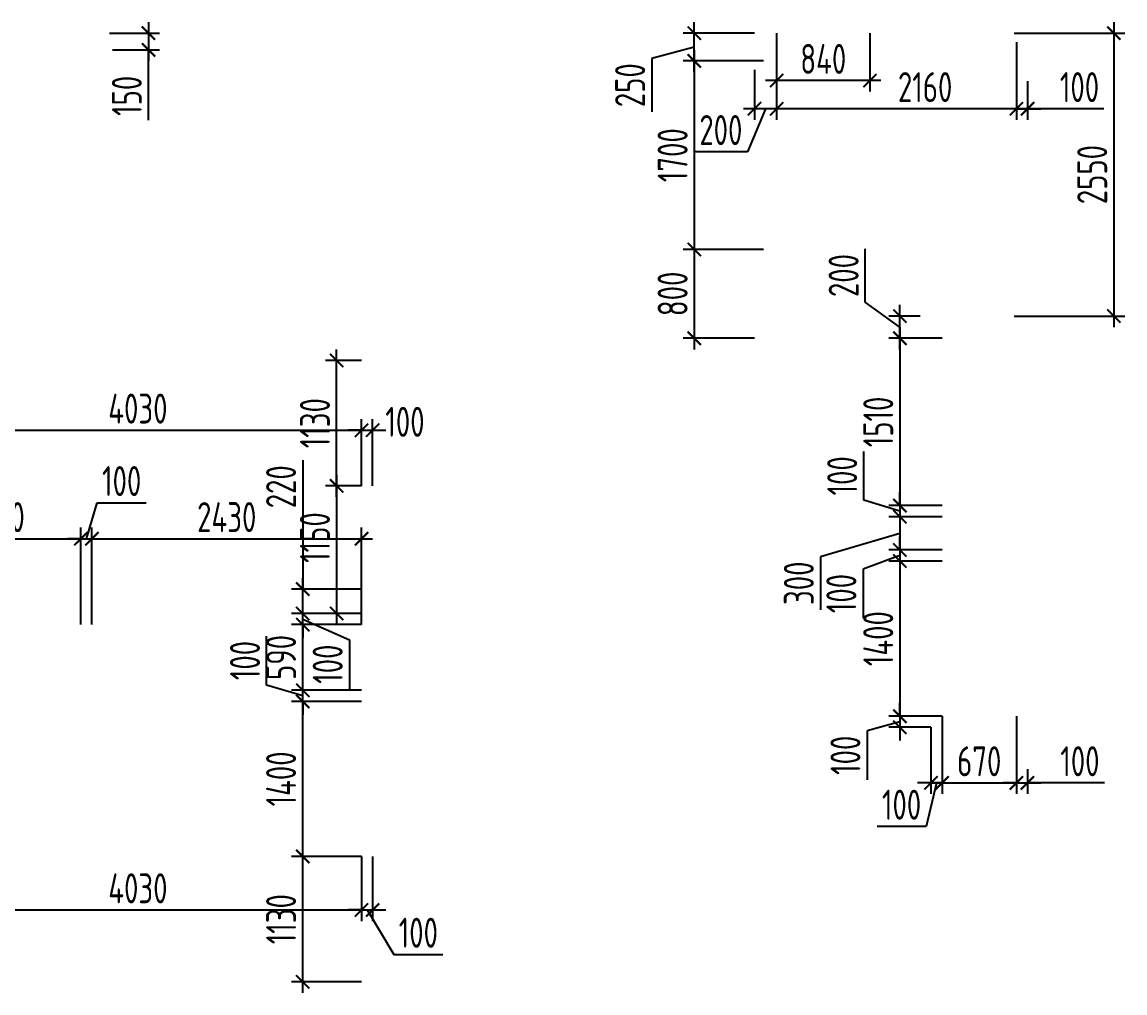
# Model space of a CAD drawing. Header units: millimetres. Extents: x -350007 to 536090, y -888 to 198380.
# Drawn here: x -56154 to -46218, y 118701 to 127451 of the extents above; entities that cross this region are included whole.
import ezdxf

# ---------------------------------------------------------------- set-up
doc = ezdxf.new("R2010")
doc.units = ezdxf.units.MM
doc.layers.add('АР_Размеры нов.', color=15, linetype='Continuous', lineweight=0)
doc.styles.add('ISOCPEUR', font='isocpeur.ttf', dxfattribs={"width": 0.7})
doc.dimstyles.new('R_100', dxfattribs={"dimtxt": 270, "dimasz": 120, "dimexe": 100, "dimexo": 0, "dimgap": 60, "dimtad": 1, "dimdec": 0, "dimrnd": 5, "dimzin": 0, "dimdsep": 46, "dimtxsty": 'ISOCPEUR', "dimblk": 'ARCHTICK', "dimcen": 0, "dimdle": 100, "dimclrd": 256, "dimclre": 256, "dimclrt": 256, "dimadec": 0, "dimazin": 0, "dimtfac": 2, "dimtdec": 0, "dimtofl": 0, "dimtmove": 1, "dimatfit": 3, "dimfxl": 1, "dimtvp": 3, "dimtolj": 1, "dimtzin": 0, "dimarcsym": 0})

# ---------------------------------------------------------------- blocks, each defined once
blk = doc.blocks.new('_ArchTick')
at = {"color": 0, "linetype": 'ByBlock', "const_width": 0.15}
blk.add_lwpolyline([(-0.5, -0.5), (0.5, 0.5)], dxfattribs=at)
blk = doc.blocks.new('*D2739')
at = {"layer": 'АР_Размеры нов.', "lineweight": -2, "ltscale": 100, "transparency": 16777216}
for p, q in [((-50098.1, 127200.7), (-50098.1, 125300.7)), ((-49475.8, 127100.7), (-50198.1, 127100.7)), ((-49475.8, 125400.7), (-50198.1, 125400.7))]:
    blk.add_line(p, q, dxfattribs=at)
at = {"layer": 'АР_Размеры нов.', "lineweight": -2, "ltscale": 100, "transparency": 16777216, "xscale": 120, "yscale": 120, "zscale": 120}
for p, rotation in [((-50098.1, 127100.7), 90), ((-50098.1, 125400.7), 270)]:
    blk.add_blockref('_ArchTick', p, dxfattribs=dict(at, rotation=rotation))
at = {"layer": 'АР_Размеры нов.', "ltscale": 100, "transparency": 16777216, "insert": (-50293.1, 126250.7), "char_height": 270, "attachment_point": 5, "rotation": 90, "style": 'ISOCPEUR'}
blk.add_mtext('\\A1;1700', dxfattribs=at)
blk = doc.blocks.new('*D2605')
at = {"layer": 'АР_Размеры нов.', "lineweight": -2, "ltscale": 100, "transparency": 16777216}
for p, q in [((-53625.7, 118700.7), (-53625.7, 120030.7)), ((-53095.8, 119930.7), (-53725.7, 119930.7)), ((-53095.8, 118800.7), (-53725.7, 118800.7))]:
    blk.add_line(p, q, dxfattribs=at)
at = {"layer": 'АР_Размеры нов.', "lineweight": -2, "ltscale": 100, "transparency": 16777216, "xscale": 120, "yscale": 120, "zscale": 120}
for p, rotation in [((-53625.7, 119930.7), 90), ((-53625.7, 118800.7), 270)]:
    blk.add_blockref('_ArchTick', p, dxfattribs=dict(at, rotation=rotation))
at = {"layer": 'АР_Размеры нов.', "ltscale": 100, "transparency": 16777216, "insert": (-53820.7, 119365.7), "char_height": 270, "attachment_point": 5, "rotation": 90, "style": 'ISOCPEUR'}
blk.add_mtext('\\A1;1130', dxfattribs=at)
blk = doc.blocks.new('*D2606')
at = {"layer": 'АР_Размеры нов.', "lineweight": -2, "ltscale": 100, "transparency": 16777216}
for p, q in [((-53320.5, 123170.7), (-53320.5, 124500.7)), ((-53095.8, 124400.7), (-53420.5, 124400.7)), ((-53095.8, 123270.7), (-53420.5, 123270.7))]:
    blk.add_line(p, q, dxfattribs=at)
at = {"layer": 'АР_Размеры нов.', "lineweight": -2, "ltscale": 100, "transparency": 16777216, "xscale": 120, "yscale": 120, "zscale": 120}
for p, rotation in [((-53320.5, 124400.7), 90), ((-53320.5, 123270.7), 270)]:
    blk.add_blockref('_ArchTick', p, dxfattribs=dict(at, rotation=rotation))
at = {"layer": 'АР_Размеры нов.', "ltscale": 100, "transparency": 16777216, "insert": (-53515.5, 123835.7), "char_height": 270, "attachment_point": 5, "rotation": 90, "style": 'ISOCPEUR'}
blk.add_mtext('\\A1;1130', dxfattribs=at)
blk = doc.blocks.new('*D2830')
at = {"layer": 'АР_Размеры нов.', "lineweight": -2, "ltscale": 100, "transparency": 16777216}
for p, q in [((-53320.5, 123370.7), (-53320.5, 122020.4)), ((-53095.8, 123270.7), (-53420.5, 123270.7)), ((-53095.8, 122120.4), (-53420.5, 122120.4))]:
    blk.add_line(p, q, dxfattribs=at)
at = {"layer": 'АР_Размеры нов.', "lineweight": -2, "ltscale": 100, "transparency": 16777216, "xscale": 120, "yscale": 120, "zscale": 120}
for p, rotation in [((-53320.5, 123270.7), 90), ((-53320.5, 122120.4), 270)]:
    blk.add_blockref('_ArchTick', p, dxfattribs=dict(at, rotation=rotation))
at = {"layer": 'АР_Размеры нов.', "ltscale": 100, "transparency": 16777216, "insert": (-53515.5, 122804.6), "char_height": 270, "attachment_point": 5, "rotation": 90, "style": 'ISOCPEUR'}
blk.add_mtext('\\A1;1150', dxfattribs=at)
blk = doc.blocks.new('*D2831')
at = {"layer": 'АР_Размеры нов.', "lineweight": -2, "ltscale": 100, "transparency": 16777216}
for p, q in [((-53625.7, 119830.7), (-53625.7, 121428.5)), ((-53095.8, 121328.5), (-53725.7, 121328.5)), ((-53095.8, 119930.7), (-53725.7, 119930.7))]:
    blk.add_line(p, q, dxfattribs=at)
at = {"layer": 'АР_Размеры нов.', "lineweight": -2, "ltscale": 100, "transparency": 16777216, "xscale": 120, "yscale": 120, "zscale": 120}
for p, rotation in [((-53625.7, 121328.5), 90), ((-53625.7, 119930.7), 270)]:
    blk.add_blockref('_ArchTick', p, dxfattribs=dict(at, rotation=rotation))
at = {"layer": 'АР_Размеры нов.', "ltscale": 100, "transparency": 16777216, "insert": (-53820.7, 120629.6), "char_height": 270, "attachment_point": 5, "rotation": 90, "style": 'ISOCPEUR'}
blk.add_mtext('\\A1;1400', dxfattribs=at)
blk = doc.blocks.new('*D2056')
at = {"layer": 'АР_Размеры нов.', "lineweight": -2, "ltscale": 500, "transparency": 16777216}
for p, q in [((-50098.1, 127000.7), (-50098.1, 127450.7)), ((-49555.8, 127350.7), (-50198.1, 127350.7)), ((-50098.1, 127225.7), (-50481, 127120.9)), ((-50481, 127120.9), (-50481, 126641.8)), ((-49475.8, 127100.7), (-50198.1, 127100.7))]:
    blk.add_line(p, q, dxfattribs=at)
at = {"layer": 'АР_Размеры нов.', "lineweight": -2, "ltscale": 500, "transparency": 16777216, "xscale": 120, "yscale": 120, "zscale": 120}
for p, rotation in [((-50098.1, 127350.7), 90), ((-50098.1, 127100.7), 270)]:
    blk.add_blockref('_ArchTick', p, dxfattribs=dict(at, rotation=rotation))
at = {"layer": 'АР_Размеры нов.', "lineweight": 13, "ltscale": 500, "transparency": 16777216, "insert": (-50676, 126881.4), "char_height": 270, "attachment_point": 5, "rotation": 90, "style": 'ISOCPEUR'}
blk.add_mtext('\\A1;250', dxfattribs=at)
blk = doc.blocks.new('*D2057')
at = {"layer": 'АР_Размеры нов.', "lineweight": -2, "ltscale": 500, "transparency": 16777216}
for p, q in [((-50098.1, 125500.7), (-50098.1, 124500.7)), ((-49475.8, 125400.7), (-50198.1, 125400.7)), ((-49555.8, 124600.7), (-50198.1, 124600.7))]:
    blk.add_line(p, q, dxfattribs=at)
at = {"layer": 'АР_Размеры нов.', "lineweight": -2, "ltscale": 500, "transparency": 16777216, "xscale": 120, "yscale": 120, "zscale": 120}
for p, rotation in [((-50098.1, 125400.7), 90), ((-50098.1, 124600.7), 270)]:
    blk.add_blockref('_ArchTick', p, dxfattribs=dict(at, rotation=rotation))
at = {"layer": 'АР_Размеры нов.', "lineweight": 13, "ltscale": 500, "transparency": 16777216, "insert": (-50293.1, 125000.7), "char_height": 270, "attachment_point": 5, "rotation": 90, "style": 'ISOCPEUR'}
blk.add_mtext('\\A1;800', dxfattribs=at)
blk = doc.blocks.new('*D2058')
at = {"layer": 'АР_Размеры нов.', "lineweight": -2, "ltscale": 500, "transparency": 16777216}
for p, q in [((-49355.8, 127269.3), (-49355.8, 126569.3)), ((-47195.8, 127269.3), (-47195.8, 126569.3)), ((-47095.8, 126669.3), (-49455.8, 126669.3))]:
    blk.add_line(p, q, dxfattribs=at)
at = {"layer": 'АР_Размеры нов.', "lineweight": -2, "ltscale": 500, "transparency": 16777216, "xscale": 120, "yscale": 120, "zscale": 120, "rotation": 180}
blk.add_blockref('_ArchTick', (-49355.8, 126669.3), dxfattribs=at)
at = {"layer": 'АР_Размеры нов.', "lineweight": -2, "ltscale": 500, "transparency": 16777216, "xscale": 120, "yscale": 120, "zscale": 120}
blk.add_blockref('_ArchTick', (-47195.8, 126669.3), dxfattribs=at)
at = {"layer": 'АР_Размеры нов.', "lineweight": 13, "ltscale": 500, "transparency": 16777216, "insert": (-48018, 126864.3), "char_height": 270, "attachment_point": 5, "style": 'ISOCPEUR'}
blk.add_mtext('\\A1;2160', dxfattribs=at)
blk = doc.blocks.new('*D2059')
at = {"layer": 'АР_Размеры нов.', "lineweight": -2, "ltscale": 500, "transparency": 16777216}
for p, q in [((-49355.8, 127269.3), (-49355.8, 126569.3)), ((-49555.8, 127019.3), (-49555.8, 126569.3)), ((-49255.8, 126669.3), (-49655.8, 126669.3)), ((-49455.8, 126669.3), (-49619, 126282.5)), ((-49619, 126282.5), (-50098.1, 126282.5))]:
    blk.add_line(p, q, dxfattribs=at)
at = {"layer": 'АР_Размеры нов.', "lineweight": -2, "ltscale": 500, "transparency": 16777216, "xscale": 120, "yscale": 120, "zscale": 120, "rotation": 180}
blk.add_blockref('_ArchTick', (-49555.8, 126669.3), dxfattribs=at)
at = {"layer": 'АР_Размеры нов.', "lineweight": -2, "ltscale": 500, "transparency": 16777216, "xscale": 120, "yscale": 120, "zscale": 120}
blk.add_blockref('_ArchTick', (-49355.8, 126669.3), dxfattribs=at)
at = {"layer": 'АР_Размеры нов.', "lineweight": 13, "ltscale": 500, "transparency": 16777216, "insert": (-49858.5, 126477.5), "char_height": 270, "attachment_point": 5, "style": 'ISOCPEUR'}
blk.add_mtext('\\A1;200', dxfattribs=at)
blk = doc.blocks.new('*D2060')
at = {"layer": 'АР_Размеры нов.', "lineweight": -2, "ltscale": 500, "transparency": 16777216}
for p, q in [((-48245.5, 124700.7), (-48245.5, 122992.8)), ((-47865.8, 124600.7), (-48345.5, 124600.7)), ((-47865.8, 123092.8), (-48345.5, 123092.8))]:
    blk.add_line(p, q, dxfattribs=at)
at = {"layer": 'АР_Размеры нов.', "lineweight": -2, "ltscale": 500, "transparency": 16777216, "xscale": 120, "yscale": 120, "zscale": 120}
for p, rotation in [((-48245.5, 124600.7), 90), ((-48245.5, 123092.8), 270)]:
    blk.add_blockref('_ArchTick', p, dxfattribs=dict(at, rotation=rotation))
at = {"layer": 'АР_Размеры нов.', "lineweight": 13, "ltscale": 500, "transparency": 16777216, "insert": (-48440.5, 123846.7), "char_height": 270, "attachment_point": 5, "rotation": 90, "style": 'ISOCPEUR'}
blk.add_mtext('\\A1;1510', dxfattribs=at)
blk = doc.blocks.new('*D2061')
at = {"layer": 'АР_Размеры нов.', "lineweight": -2, "ltscale": 500, "transparency": 16777216}
for p, q in [((-48570.5, 123140.3), (-48570.5, 123581.6)), ((-48245.5, 123092.8), (-48245.5, 123212.8)), ((-48245.5, 123042.8), (-48570.5, 123140.3)), ((-47865.8, 123092.8), (-48345.5, 123092.8)), ((-48245.5, 123092.8), (-48245.5, 122992.8)), ((-47865.8, 122992.8), (-48345.5, 122992.8)), ((-48245.5, 122992.8), (-48245.5, 122872.8))]:
    blk.add_line(p, q, dxfattribs=at)
at = {"layer": 'АР_Размеры нов.', "lineweight": -2, "ltscale": 500, "transparency": 16777216, "xscale": 120, "yscale": 120, "zscale": 120}
for p, rotation in [((-48245.5, 123092.8), 270), ((-48245.5, 122992.8), 90)]:
    blk.add_blockref('_ArchTick', p, dxfattribs=dict(at, rotation=rotation))
at = {"layer": 'АР_Размеры нов.', "lineweight": 13, "ltscale": 500, "transparency": 16777216, "insert": (-48765.5, 123360.9), "char_height": 270, "attachment_point": 5, "rotation": 90, "style": 'ISOCPEUR'}
blk.add_mtext('\\A1;100', dxfattribs=at)
blk = doc.blocks.new('*D2062')
at = {"layer": 'АР_Размеры нов.', "lineweight": -2, "ltscale": 500, "transparency": 16777216}
for p, q in [((-48245.5, 123092.8), (-48245.5, 122592.8)), ((-47865.8, 122992.8), (-48345.5, 122992.8)), ((-48245.5, 122842.8), (-48961, 122632.4)), ((-48961, 122632.4), (-48961, 122153.3)), ((-47865.8, 122692.8), (-48345.5, 122692.8))]:
    blk.add_line(p, q, dxfattribs=at)
at = {"layer": 'АР_Размеры нов.', "lineweight": -2, "ltscale": 500, "transparency": 16777216, "xscale": 120, "yscale": 120, "zscale": 120}
for p, rotation in [((-48245.5, 122992.8), 90), ((-48245.5, 122692.8), 270)]:
    blk.add_blockref('_ArchTick', p, dxfattribs=dict(at, rotation=rotation))
at = {"layer": 'АР_Размеры нов.', "lineweight": 13, "ltscale": 500, "transparency": 16777216, "insert": (-49156, 122392.9), "char_height": 270, "attachment_point": 5, "rotation": 90, "style": 'ISOCPEUR'}
blk.add_mtext('\\A1;300', dxfattribs=at)
blk = doc.blocks.new('*D2063')
at = {"layer": 'АР_Размеры нов.', "lineweight": -2, "ltscale": 500, "transparency": 16777216}
for p, q in [((-48245.5, 122692.8), (-48245.5, 122812.8)), ((-48245.5, 122642.8), (-48577.8, 122520.9)), ((-47865.8, 122692.8), (-48345.5, 122692.8)), ((-48245.5, 122692.8), (-48245.5, 122592.8)), ((-48577.8, 122520.9), (-48577.8, 122079.6)), ((-47865.8, 122592.8), (-48345.5, 122592.8)), ((-48245.5, 122592.8), (-48245.5, 122472.8))]:
    blk.add_line(p, q, dxfattribs=at)
at = {"layer": 'АР_Размеры нов.', "lineweight": -2, "ltscale": 500, "transparency": 16777216, "xscale": 120, "yscale": 120, "zscale": 120}
for p, rotation in [((-48245.5, 122692.8), 270), ((-48245.5, 122592.8), 90)]:
    blk.add_blockref('_ArchTick', p, dxfattribs=dict(at, rotation=rotation))
at = {"layer": 'АР_Размеры нов.', "lineweight": 13, "ltscale": 500, "transparency": 16777216, "insert": (-48772.8, 122300.2), "char_height": 270, "attachment_point": 5, "rotation": 90, "style": 'ISOCPEUR'}
blk.add_mtext('\\A1;100', dxfattribs=at)
blk = doc.blocks.new('*D2064')
at = {"layer": 'АР_Размеры нов.', "lineweight": -2, "ltscale": 500, "transparency": 16777216}
for p, q in [((-48245.5, 122692.8), (-48245.5, 121094.6)), ((-47865.8, 122592.8), (-48345.5, 122592.8)), ((-47865.8, 121194.6), (-48345.5, 121194.6))]:
    blk.add_line(p, q, dxfattribs=at)
at = {"layer": 'АР_Размеры нов.', "lineweight": -2, "ltscale": 500, "transparency": 16777216, "xscale": 120, "yscale": 120, "zscale": 120}
for p, rotation in [((-48245.5, 122592.8), 90), ((-48245.5, 121194.6), 270)]:
    blk.add_blockref('_ArchTick', p, dxfattribs=dict(at, rotation=rotation))
at = {"layer": 'АР_Размеры нов.', "lineweight": 13, "ltscale": 500, "transparency": 16777216, "insert": (-48440.5, 121893.7), "char_height": 270, "attachment_point": 5, "rotation": 90, "style": 'ISOCPEUR'}
blk.add_mtext('\\A1;1400', dxfattribs=at)
blk = doc.blocks.new('*D2065')
at = {"layer": 'АР_Размеры нов.', "lineweight": -2, "ltscale": 500, "transparency": 16777216}
for p, q in [((-48245.5, 121194.6), (-48245.5, 121314.6)), ((-48245.5, 121144.6), (-48540.8, 121063.2)), ((-47865.8, 121194.6), (-48345.5, 121194.6)), ((-48245.5, 121194.6), (-48245.5, 121094.6)), ((-48540.8, 121063.2), (-48540.8, 120621.9)), ((-47965.8, 121094.6), (-48345.5, 121094.6)), ((-48245.5, 121094.6), (-48245.5, 120974.6))]:
    blk.add_line(p, q, dxfattribs=at)
at = {"layer": 'АР_Размеры нов.', "lineweight": -2, "ltscale": 500, "transparency": 16777216, "xscale": 120, "yscale": 120, "zscale": 120}
for p, rotation in [((-48245.5, 121194.6), 270), ((-48245.5, 121094.6), 90)]:
    blk.add_blockref('_ArchTick', p, dxfattribs=dict(at, rotation=rotation))
at = {"layer": 'АР_Размеры нов.', "lineweight": 13, "ltscale": 500, "transparency": 16777216, "insert": (-48735.8, 120842.5), "char_height": 270, "attachment_point": 5, "rotation": 90, "style": 'ISOCPEUR'}
blk.add_mtext('\\A1;100', dxfattribs=at)
blk = doc.blocks.new('*D2066')
at = {"layer": 'АР_Размеры нов.', "lineweight": -2, "ltscale": 500, "transparency": 16777216}
for p, q in [((-47865.8, 121194.6), (-47865.8, 120493.7)), ((-47195.9, 121194.6), (-47195.9, 120493.7)), ((-47965.8, 120593.7), (-47095.9, 120593.7))]:
    blk.add_line(p, q, dxfattribs=at)
at = {"layer": 'АР_Размеры нов.', "lineweight": -2, "ltscale": 500, "transparency": 16777216, "xscale": 120, "yscale": 120, "zscale": 120, "rotation": 180}
blk.add_blockref('_ArchTick', (-47865.8, 120593.7), dxfattribs=at)
at = {"layer": 'АР_Размеры нов.', "lineweight": -2, "ltscale": 500, "transparency": 16777216, "xscale": 120, "yscale": 120, "zscale": 120}
blk.add_blockref('_ArchTick', (-47195.9, 120593.7), dxfattribs=at)
at = {"layer": 'АР_Размеры нов.', "lineweight": 13, "ltscale": 500, "transparency": 16777216, "insert": (-47530.8, 120788.7), "char_height": 270, "attachment_point": 5, "style": 'ISOCPEUR'}
blk.add_mtext('\\A1;670', dxfattribs=at)
blk = doc.blocks.new('*D2074')
at = {"layer": 'АР_Размеры нов.', "lineweight": -2, "ltscale": 500, "transparency": 16777216}
for p, q in [((-57125.8, 123340.3), (-57125.8, 123871.8)), ((-53095.8, 123270.7), (-53095.8, 123871.8)), ((-57225.8, 123771.8), (-52995.8, 123771.8))]:
    blk.add_line(p, q, dxfattribs=at)
at = {"layer": 'АР_Размеры нов.', "lineweight": -2, "ltscale": 500, "transparency": 16777216, "xscale": 120, "yscale": 120, "zscale": 120, "rotation": 180}
blk.add_blockref('_ArchTick', (-57125.8, 123771.8), dxfattribs=at)
at = {"layer": 'АР_Размеры нов.', "lineweight": -2, "ltscale": 500, "transparency": 16777216, "xscale": 120, "yscale": 120, "zscale": 120}
blk.add_blockref('_ArchTick', (-53095.8, 123771.8), dxfattribs=at)
at = {"layer": 'АР_Размеры нов.', "lineweight": 13, "ltscale": 500, "transparency": 16777216, "insert": (-55110.8, 123966.8), "char_height": 270, "attachment_point": 5, "style": 'ISOCPEUR'}
blk.add_mtext('\\A1;4030', dxfattribs=at)
blk = doc.blocks.new('*D2075')
at = {"layer": 'АР_Размеры нов.', "lineweight": -2, "ltscale": 500, "transparency": 16777216}
for p, q in [((-53095.8, 123270.7), (-53095.8, 123871.8)), ((-52995.8, 123270.7), (-52995.8, 123871.8)), ((-53095.8, 123771.8), (-53215.8, 123771.8)), ((-52995.8, 123771.8), (-52875.8, 123771.8))]:
    blk.add_line(p, q, dxfattribs=at)
at = {"layer": 'АР_Размеры нов.', "lineweight": -2, "ltscale": 500, "transparency": 16777216, "xscale": 120, "yscale": 120, "zscale": 120}
blk.add_blockref('_ArchTick', (-53095.8, 123771.8), dxfattribs=at)
at = {"layer": 'АР_Размеры нов.', "lineweight": -2, "ltscale": 500, "transparency": 16777216, "xscale": 120, "yscale": 120, "zscale": 120, "rotation": 180}
blk.add_blockref('_ArchTick', (-52995.8, 123771.8), dxfattribs=at)
at = {"layer": 'АР_Размеры нов.', "lineweight": 13, "ltscale": 500, "transparency": 16777216, "insert": (-52704.6, 123847.8), "char_height": 270, "attachment_point": 5, "style": 'ISOCPEUR'}
blk.add_mtext('\\A1;100', dxfattribs=at)
blk = doc.blocks.new('*D2192')
at = {"layer": 'АР_Размеры нов.', "lineweight": -2, "ltscale": 500, "transparency": 16777216}
for p, q in [((-57125.8, 120126.2), (-57125.8, 119348.4)), ((-53095.8, 119930.7), (-53095.8, 119348.4)), ((-57225.8, 119448.4), (-52995.8, 119448.4))]:
    blk.add_line(p, q, dxfattribs=at)
at = {"layer": 'АР_Размеры нов.', "lineweight": -2, "ltscale": 500, "transparency": 16777216, "xscale": 120, "yscale": 120, "zscale": 120, "rotation": 180}
blk.add_blockref('_ArchTick', (-57125.8, 119448.4), dxfattribs=at)
at = {"layer": 'АР_Размеры нов.', "lineweight": -2, "ltscale": 500, "transparency": 16777216, "xscale": 120, "yscale": 120, "zscale": 120}
blk.add_blockref('_ArchTick', (-53095.8, 119448.4), dxfattribs=at)
at = {"layer": 'АР_Размеры нов.', "lineweight": 13, "ltscale": 500, "transparency": 16777216, "insert": (-55110.8, 119643.4), "char_height": 270, "attachment_point": 5, "style": 'ISOCPEUR'}
blk.add_mtext('\\A1;4030', dxfattribs=at)
blk = doc.blocks.new('*D2193')
at = {"layer": 'АР_Размеры нов.', "lineweight": -2, "ltscale": 500, "transparency": 16777216}
for p, q in [((-53095.8, 119930.7), (-53095.8, 119348.4)), ((-52995.8, 119930.7), (-52995.8, 119348.4)), ((-53095.8, 119448.4), (-53215.8, 119448.4)), ((-53095.8, 119448.4), (-52995.8, 119448.4)), ((-53045.8, 119448.4), (-52804.8, 119048.4)), ((-52995.8, 119448.4), (-52875.8, 119448.4)), ((-52804.8, 119048.4), (-52363.5, 119048.4))]:
    blk.add_line(p, q, dxfattribs=at)
at = {"layer": 'АР_Размеры нов.', "lineweight": -2, "ltscale": 500, "transparency": 16777216, "xscale": 120, "yscale": 120, "zscale": 120}
blk.add_blockref('_ArchTick', (-53095.8, 119448.4), dxfattribs=at)
at = {"layer": 'АР_Размеры нов.', "lineweight": -2, "ltscale": 500, "transparency": 16777216, "xscale": 120, "yscale": 120, "zscale": 120, "rotation": 180}
blk.add_blockref('_ArchTick', (-52995.8, 119448.4), dxfattribs=at)
at = {"layer": 'АР_Размеры нов.', "lineweight": 13, "ltscale": 500, "transparency": 16777216, "insert": (-52584.2, 119243.4), "char_height": 270, "attachment_point": 5, "style": 'ISOCPEUR'}
blk.add_mtext('\\A1;100', dxfattribs=at)
blk = doc.blocks.new('*D2194')
at = {"layer": 'АР_Размеры нов.', "lineweight": -2, "ltscale": 500, "transparency": 16777216}
for p, q in [((-47195.9, 120718.7), (-47195.9, 120493.7)), ((-47095.8, 120718.7), (-47095.8, 120493.7)), ((-47195.9, 120593.7), (-47315.9, 120593.7)), ((-47195.9, 120593.7), (-47095.8, 120593.7)), ((-47095.8, 120593.7), (-46975.8, 120593.7)), ((-46402.7, 120593.7), (-47095.8, 120593.7))]:
    blk.add_line(p, q, dxfattribs=at)
at = {"layer": 'АР_Размеры нов.', "lineweight": -2, "ltscale": 500, "transparency": 16777216, "xscale": 120, "yscale": 120, "zscale": 120}
blk.add_blockref('_ArchTick', (-47195.9, 120593.7), dxfattribs=at)
at = {"layer": 'АР_Размеры нов.', "lineweight": -2, "ltscale": 500, "transparency": 16777216, "xscale": 120, "yscale": 120, "zscale": 120, "rotation": 180}
blk.add_blockref('_ArchTick', (-47095.8, 120593.7), dxfattribs=at)
at = {"layer": 'АР_Размеры нов.', "lineweight": 13, "ltscale": 500, "transparency": 16777216, "insert": (-46623.4, 120788.7), "char_height": 270, "attachment_point": 5, "style": 'ISOCPEUR'}
blk.add_mtext('\\A1;100', dxfattribs=at)
blk = doc.blocks.new('*D2247')
at = {"layer": 'АР_Размеры нов.', "lineweight": -2, "ltscale": 500, "transparency": 16777216}
for p, q in [((-48557.3, 124926.7), (-48557.3, 125405.8)), ((-48245.5, 124700.7), (-48557.3, 124926.7)), ((-48245.5, 124500.7), (-48245.5, 124900.7)), ((-48061.8, 124800.7), (-48345.5, 124800.7)), ((-47865.8, 124600.7), (-48345.5, 124600.7))]:
    blk.add_line(p, q, dxfattribs=at)
at = {"layer": 'АР_Размеры нов.', "lineweight": -2, "ltscale": 500, "transparency": 16777216, "xscale": 120, "yscale": 120, "zscale": 120}
for p, rotation in [((-48245.5, 124800.7), 90), ((-48245.5, 124600.7), 270)]:
    blk.add_blockref('_ArchTick', p, dxfattribs=dict(at, rotation=rotation))
at = {"layer": 'АР_Размеры нов.', "lineweight": 13, "ltscale": 500, "transparency": 16777216, "insert": (-48752.3, 125166.3), "char_height": 270, "attachment_point": 5, "rotation": 90, "style": 'ISOCPEUR'}
blk.add_mtext('\\A1;200', dxfattribs=at)
blk = doc.blocks.new('*D2458')
at = {"layer": 'АР_Размеры нов.', "lineweight": -2, "ltscale": 500, "transparency": 16777216}
for p, q in [((-57125.8, 122020.3), (-57125.8, 122894)), ((-55624.9, 122020.3), (-55624.9, 122894)), ((-57225.8, 122794), (-55524.9, 122794))]:
    blk.add_line(p, q, dxfattribs=at)
at = {"layer": 'АР_Размеры нов.', "lineweight": -2, "ltscale": 500, "transparency": 16777216, "xscale": 120, "yscale": 120, "zscale": 120, "rotation": 180}
blk.add_blockref('_ArchTick', (-57125.8, 122794), dxfattribs=at)
at = {"layer": 'АР_Размеры нов.', "lineweight": -2, "ltscale": 500, "transparency": 16777216, "xscale": 120, "yscale": 120, "zscale": 120}
blk.add_blockref('_ArchTick', (-55624.9, 122794), dxfattribs=at)
at = {"layer": 'АР_Размеры нов.', "lineweight": 13, "ltscale": 500, "transparency": 16777216, "insert": (-56375.3, 122989), "char_height": 270, "attachment_point": 5, "style": 'ISOCPEUR'}
blk.add_mtext('\\A1;1500', dxfattribs=at)
blk = doc.blocks.new('*D2459')
at = {"layer": 'АР_Размеры нов.', "lineweight": -2, "ltscale": 500, "transparency": 16777216}
for p, q in [((-55574.9, 122794), (-55477.4, 123119)), ((-55477.4, 123119), (-55036.1, 123119)), ((-55624.9, 122020.2), (-55624.9, 122894)), ((-55524.9, 122020.3), (-55524.9, 122894)), ((-55624.9, 122794), (-55744.9, 122794)), ((-55624.9, 122794), (-55524.9, 122794)), ((-55524.9, 122794), (-55404.9, 122794))]:
    blk.add_line(p, q, dxfattribs=at)
at = {"layer": 'АР_Размеры нов.', "lineweight": -2, "ltscale": 500, "transparency": 16777216, "xscale": 120, "yscale": 120, "zscale": 120}
blk.add_blockref('_ArchTick', (-55624.9, 122794), dxfattribs=at)
at = {"layer": 'АР_Размеры нов.', "lineweight": -2, "ltscale": 500, "transparency": 16777216, "xscale": 120, "yscale": 120, "zscale": 120, "rotation": 180}
blk.add_blockref('_ArchTick', (-55524.9, 122794), dxfattribs=at)
at = {"layer": 'АР_Размеры нов.', "lineweight": 13, "ltscale": 500, "transparency": 16777216, "insert": (-55256.7, 123314), "char_height": 270, "attachment_point": 5, "style": 'ISOCPEUR'}
blk.add_mtext('\\A1;100', dxfattribs=at)
blk = doc.blocks.new('*D2460')
at = {"layer": 'АР_Размеры нов.', "lineweight": -2, "ltscale": 500, "transparency": 16777216}
for p, q in [((-55524.9, 122020.3), (-55524.9, 122894)), ((-53095.8, 122019.9), (-53095.8, 122894)), ((-55624.9, 122794), (-52995.8, 122794))]:
    blk.add_line(p, q, dxfattribs=at)
at = {"layer": 'АР_Размеры нов.', "lineweight": -2, "ltscale": 500, "transparency": 16777216, "xscale": 120, "yscale": 120, "zscale": 120, "rotation": 180}
blk.add_blockref('_ArchTick', (-55524.9, 122794), dxfattribs=at)
at = {"layer": 'АР_Размеры нов.', "lineweight": -2, "ltscale": 500, "transparency": 16777216, "xscale": 120, "yscale": 120, "zscale": 120}
blk.add_blockref('_ArchTick', (-53095.8, 122794), dxfattribs=at)
at = {"layer": 'АР_Размеры нов.', "lineweight": 13, "ltscale": 500, "transparency": 16777216, "insert": (-54310.3, 122989), "char_height": 270, "attachment_point": 5, "style": 'ISOCPEUR'}
blk.add_mtext('\\A1;2430', dxfattribs=at)
blk = doc.blocks.new('*D3148')
at = {"layer": 'АР_Размеры нов.', "lineweight": -2, "transparency": 16777216}
for p, q in [((-53950.7, 121475.8), (-53950.7, 121917.1)), ((-53625.7, 121428.2), (-53625.7, 121548.2)), ((-53625.7, 121378.3), (-53950.7, 121475.8)), ((-53095.8, 121428.2), (-53725.7, 121428.2)), ((-53625.7, 121328.5), (-53625.7, 121428.2)), ((-53095.8, 121328.5), (-53725.7, 121328.5)), ((-53625.7, 121328.5), (-53625.7, 121208.5))]:
    blk.add_line(p, q, dxfattribs=at)
at = {"layer": 'АР_Размеры нов.', "lineweight": -2, "transparency": 16777216, "xscale": 120, "yscale": 120, "zscale": 120}
for p, rotation in [((-53625.7, 121428.2), 270), ((-53625.7, 121328.5), 90)]:
    blk.add_blockref('_ArchTick', p, dxfattribs=dict(at, rotation=rotation))
at = {"layer": 'АР_Размеры нов.', "transparency": 16777216, "insert": (-54145.7, 121696.5), "char_height": 270, "attachment_point": 5, "rotation": 90, "style": 'ISOCPEUR'}
blk.add_mtext('\\A1;100', dxfattribs=at)
blk = doc.blocks.new('*D3149')
at = {"layer": 'АР_Размеры нов.', "lineweight": -2, "transparency": 16777216}
for p, q in [((-53625.7, 121328.2), (-53625.7, 122119.9)), ((-53095.8, 122019.9), (-53725.7, 122019.9)), ((-53095.8, 121428.2), (-53725.7, 121428.2))]:
    blk.add_line(p, q, dxfattribs=at)
at = {"layer": 'АР_Размеры нов.', "lineweight": -2, "transparency": 16777216, "xscale": 120, "yscale": 120, "zscale": 120}
for p, rotation in [((-53625.7, 122019.9), 90), ((-53625.7, 121428.2), 270)]:
    blk.add_blockref('_ArchTick', p, dxfattribs=dict(at, rotation=rotation))
at = {"layer": 'АР_Размеры нов.', "transparency": 16777216, "insert": (-53820.7, 121724), "char_height": 270, "attachment_point": 5, "rotation": 90, "style": 'ISOCPEUR'}
blk.add_mtext('\\A1;590', dxfattribs=at)
blk = doc.blocks.new('*D3150')
at = {"layer": 'АР_Размеры нов.', "lineweight": -2, "transparency": 16777216}
for p, q in [((-53625.7, 122120.4), (-53625.7, 122240.4)), ((-53095.8, 122120.4), (-53725.7, 122120.4)), ((-53625.7, 122019.9), (-53625.7, 122120.4)), ((-53625.7, 122070.1), (-53205.8, 121884.1)), ((-53095.8, 122019.9), (-53725.7, 122019.9)), ((-53625.7, 122019.9), (-53625.7, 121899.9)), ((-53205.8, 121884.1), (-53205.8, 121442.8))]:
    blk.add_line(p, q, dxfattribs=at)
at = {"layer": 'АР_Размеры нов.', "lineweight": -2, "transparency": 16777216, "xscale": 120, "yscale": 120, "zscale": 120}
for p, rotation in [((-53625.7, 122120.4), 270), ((-53625.7, 122019.9), 90)]:
    blk.add_blockref('_ArchTick', p, dxfattribs=dict(at, rotation=rotation))
at = {"layer": 'АР_Размеры нов.', "transparency": 16777216, "insert": (-53400.8, 121663.5), "char_height": 270, "attachment_point": 5, "rotation": 90, "style": 'ISOCPEUR'}
blk.add_mtext('\\A1;100', dxfattribs=at)
blk = doc.blocks.new('*D3151')
at = {"layer": 'АР_Размеры нов.', "lineweight": -2, "transparency": 16777216}
for p, q in [((-53625.7, 123502.1), (-53625.7, 122340.7)), ((-53625.7, 122020.4), (-53625.7, 122440.7)), ((-53095.8, 122340.7), (-53725.7, 122340.7)), ((-53095.8, 122120.4), (-53725.7, 122120.4))]:
    blk.add_line(p, q, dxfattribs=at)
at = {"layer": 'АР_Размеры нов.', "lineweight": -2, "transparency": 16777216, "xscale": 120, "yscale": 120, "zscale": 120}
for p, rotation in [((-53625.7, 122340.7), 90), ((-53625.7, 122120.4), 270)]:
    blk.add_blockref('_ArchTick', p, dxfattribs=dict(at, rotation=rotation))
at = {"layer": 'АР_Размеры нов.', "transparency": 16777216, "insert": (-53820.7, 123262.5), "char_height": 270, "attachment_point": 5, "rotation": 90, "style": 'ISOCPEUR'}
blk.add_mtext('\\A1;220', dxfattribs=at)
blk = doc.blocks.new('*D3152')
at = {"layer": 'АР_Размеры нов.', "lineweight": -2, "transparency": 16777216}
for p, q in [((-46317.9, 127450.7), (-46317.9, 124700.7)), ((-47215.8, 127350.7), (-46217.9, 127350.7)), ((-47215.8, 124800.7), (-46217.9, 124800.7))]:
    blk.add_line(p, q, dxfattribs=at)
at = {"layer": 'АР_Размеры нов.', "lineweight": -2, "transparency": 16777216, "xscale": 120, "yscale": 120, "zscale": 120}
for p, rotation in [((-46317.9, 127350.7), 90), ((-46317.9, 124800.7), 270)]:
    blk.add_blockref('_ArchTick', p, dxfattribs=dict(at, rotation=rotation))
at = {"layer": 'АР_Размеры нов.', "transparency": 16777216, "insert": (-46512.9, 126075.7), "char_height": 270, "attachment_point": 5, "rotation": 90, "style": 'ISOCPEUR'}
blk.add_mtext('\\A1;2550', dxfattribs=at)
blk = doc.blocks.new('*D4085')
at = {"layer": 'АР_Размеры нов.', "lineweight": -2, "transparency": 16777216}
for p, q in [((-47965.8, 121094.6), (-47965.8, 120493.7)), ((-47865.8, 121094.6), (-47865.8, 120493.7)), ((-47965.8, 120593.7), (-48085.8, 120593.7)), ((-47915.8, 120593.7), (-48009.7, 120202)), ((-47865.8, 120593.7), (-47965.8, 120593.7)), ((-47865.8, 120593.7), (-47745.8, 120593.7)), ((-48009.7, 120202), (-48451, 120202))]:
    blk.add_line(p, q, dxfattribs=at)
at = {"layer": 'АР_Размеры нов.', "lineweight": -2, "transparency": 16777216, "xscale": 120, "yscale": 120, "zscale": 120}
blk.add_blockref('_ArchTick', (-47965.8, 120593.7), dxfattribs=at)
at = {"layer": 'АР_Размеры нов.', "lineweight": -2, "transparency": 16777216, "xscale": 120, "yscale": 120, "zscale": 120, "rotation": 180}
blk.add_blockref('_ArchTick', (-47865.8, 120593.7), dxfattribs=at)
at = {"layer": 'АР_Размеры нов.', "transparency": 16777216, "insert": (-48230.4, 120397), "char_height": 270, "attachment_point": 5, "style": 'ISOCPEUR'}
blk.add_mtext('\\A1;100', dxfattribs=at)
blk = doc.blocks.new('*D4100')
at = {"layer": 'АР_Размеры нов.', "lineweight": -2, "transparency": 16777216}
for p, q in [((-49355.8, 127350.7), (-49355.8, 126823.5)), ((-48515.8, 127350.7), (-48515.8, 126823.5)), ((-48415.8, 126923.5), (-49455.8, 126923.5))]:
    blk.add_line(p, q, dxfattribs=at)
at = {"layer": 'АР_Размеры нов.', "lineweight": -2, "transparency": 16777216, "xscale": 120, "yscale": 120, "zscale": 120, "rotation": 180}
blk.add_blockref('_ArchTick', (-49355.8, 126923.5), dxfattribs=at)
at = {"layer": 'АР_Размеры нов.', "lineweight": -2, "transparency": 16777216, "xscale": 120, "yscale": 120, "zscale": 120}
blk.add_blockref('_ArchTick', (-48515.8, 126923.5), dxfattribs=at)
at = {"layer": 'АР_Размеры нов.', "transparency": 16777216, "insert": (-48935.8, 127118.5), "char_height": 270, "attachment_point": 5, "style": 'ISOCPEUR'}
blk.add_mtext('\\A1;840', dxfattribs=at)
blk = doc.blocks.new('*D4103')
at = {"layer": 'АР_Размеры нов.', "lineweight": -2, "transparency": 16777216}
for p, q in [((-55015.4, 127450.7), (-55015.4, 127100)), ((-55365.8, 127350.7), (-54915.4, 127350.7)), ((-55340.8, 127200), (-54915.4, 127200)), ((-55015.4, 126565), (-55015.4, 127200))]:
    blk.add_line(p, q, dxfattribs=at)
at = {"layer": 'АР_Размеры нов.', "lineweight": -2, "transparency": 16777216, "xscale": 120, "yscale": 120, "zscale": 120}
for p, rotation in [((-55015.4, 127350.7), 90), ((-55015.4, 127200), 270)]:
    blk.add_blockref('_ArchTick', p, dxfattribs=dict(at, rotation=rotation))
at = {"layer": 'АР_Размеры нов.', "transparency": 16777216, "insert": (-55210.4, 126785.7), "char_height": 270, "attachment_point": 5, "rotation": 90, "style": 'ISOCPEUR'}
blk.add_mtext('\\A1;150', dxfattribs=at)
blk = doc.blocks.new('*D4170')
at = {"layer": 'АР_Размеры нов.', "lineweight": -2, "transparency": 16777216}
for p, q in [((-47195.8, 127269.3), (-47195.8, 126569.3)), ((-47095.8, 126919.3), (-47095.8, 126569.3)), ((-47195.8, 126669.3), (-47315.8, 126669.3)), ((-47195.8, 126669.3), (-47095.8, 126669.3)), ((-47095.8, 126669.3), (-46975.8, 126669.3)), ((-46406.7, 126669.3), (-47095.8, 126669.3))]:
    blk.add_line(p, q, dxfattribs=at)
at = {"layer": 'АР_Размеры нов.', "lineweight": -2, "transparency": 16777216, "xscale": 120, "yscale": 120, "zscale": 120}
blk.add_blockref('_ArchTick', (-47195.8, 126669.3), dxfattribs=at)
at = {"layer": 'АР_Размеры нов.', "lineweight": -2, "transparency": 16777216, "xscale": 120, "yscale": 120, "zscale": 120, "rotation": 180}
blk.add_blockref('_ArchTick', (-47095.8, 126669.3), dxfattribs=at)
at = {"layer": 'АР_Размеры нов.', "transparency": 16777216, "insert": (-46627.3, 126864.3), "char_height": 270, "attachment_point": 5, "style": 'ISOCPEUR'}
blk.add_mtext('\\A1;100', dxfattribs=at)

msp = doc.modelspace()

# ---------------------------------------------------------------- dimensions: what is measured, and where the dimension line sits
at = {"layer": 'АР_Размеры нов.'}
for base, p1, p2, override, picture, middle in [((-55015.4, 127200), (-55365.8, 127350.7), (-55340.8, 127200), {"dimpost": '\\X'}, '*D4103', (-54824.1, 126785.7)), ((-53625.7, 122340.7), (-53095.8, 122120.4), (-53095.8, 122340.7), {"dimpost": '\\X', "dimfxl": 2.5, "dimarcsym": 2}, '*D3151', (-53796.2, 123262.5)), ((-53625.697, 122120.371), (-53095.7591, 122019.9064), (-53095.7591, 122120.371), {"dimpost": '\\X', "dimfxl": 2.5, "dimarcsym": 2}, '*D3150', (-53205.7644, 121824.1124))]:
    dim = msp.add_linear_dim(base=base, p1=p1, p2=p2, angle=90, dimstyle='R_100', override=override, dxfattribs=at)
    dim.commit()
    dim.dimension.update_dxf_attribs({"geometry": picture, "text_midpoint": middle, "dimtype": 160})
at = {"layer": 'АР_Размеры нов.', "lineweight": 13, "ltscale": 500}
for base, p1, p2, override, picture, middle in [((-50098.1, 127350.7), (-49475.8, 127100.7), (-49555.8, 127350.7), {"dimpost": '\\X', "dimfxl": 300, "dimarcsym": 1}, '*D2056', (-50481, 127060.9)), ((-48245.5, 124800.7), (-47865.8, 124600.7), (-48061.8, 124800.7), {"dimpost": '\\X'}, '*D2247', (-48557.3, 124986.7)), ((-48245.5, 122692.8), (-47865.8, 122992.8), (-47865.8, 122692.8), {"dimpost": '\\X'}, '*D2062', (-48961, 122572.4)), ((-48245.5, 122592.8), (-47865.8, 122692.8), (-47865.8, 122592.8), {"dimpost": '\\X'}, '*D2063', (-48577.8, 122460.9)), ((-48245.5, 121094.6), (-47865.8, 121194.6), (-47965.8, 121094.6), {"dimpost": '\\X'}, '*D2065', (-48540.8, 121003.2))]:
    dim = msp.add_linear_dim(base=base, p1=p1, p2=p2, angle=90, dimstyle='R_100', override=override, dxfattribs=at)
    dim.commit()
    dim.dimension.update_dxf_attribs({"geometry": picture, "text_midpoint": middle, "dimtype": 160})
at = {"layer": 'АР_Размеры нов.'}
for base, p1, p2, override, picture, middle in [((-46317.9, 124800.7), (-47215.8, 127350.7), (-47215.8, 124800.7), {"dimpost": '\\X'}, '*D3152', (-46512.9, 126075.7)), ((-53625.7, 122019.9), (-53095.8, 121428.2), (-53095.8, 122019.9), {"dimpost": '\\X', "dimfxl": 2.5, "dimarcsym": 2}, '*D3149', (-53820.7, 121724)), ((-53625.7, 121428.2), (-53095.8, 121328.5), (-53095.8, 121428.2), {"dimpost": '\\X', "dimfxl": 2.5, "dimarcsym": 2}, '*D3148', (-54145.7, 121535.8))]:
    dim = msp.add_linear_dim(base=base, p1=p1, p2=p2, angle=90, dimstyle='R_100', override=override, dxfattribs=at)
    dim.commit()
    dim.dimension.update_dxf_attribs({"geometry": picture, "text_midpoint": middle})
dim = msp.add_linear_dim(base=(-49355.8, 126923.5), p1=(-48515.8, 127350.7), p2=(-49355.8, 127350.7), dimstyle='R_100', override={"dimpost": '\\X'}, dxfattribs=at)
dim.commit()
dim.dimension.update_dxf_attribs({"geometry": '*D4100', "text_midpoint": (-48935.8, 127118.5)})
at = {"layer": 'АР_Размеры нов.', "ltscale": 100}
for base, p1, p2, override, picture, middle in [((-50098.1, 125400.7), (-49475.8, 127100.7), (-49475.8, 125400.7), {"dimpost": '\\X', "dimfxl": 300, "dimarcsym": 1}, '*D2739', (-50293.1, 126250.7)), ((-53320.5, 124400.7), (-53095.8, 123270.7), (-53095.8, 124400.7), {"dimpost": '\\X', "dimfxl": 2.5, "dimarcsym": 2}, '*D2606', (-53515.5, 123835.7)), ((-53625.7, 121328.5), (-53095.8, 119930.7), (-53095.8, 121328.5), {"dimpost": '\\X', "dimfxl": 2.5, "dimarcsym": 2}, '*D2831', (-53820.7, 120629.6)), ((-53625.7, 119930.7), (-53095.8, 118800.7), (-53095.8, 119930.7), {"dimpost": '\\X', "dimfxl": 2.5, "dimarcsym": 2}, '*D2605', (-53820.7, 119365.7))]:
    dim = msp.add_linear_dim(base=base, p1=p1, p2=p2, angle=90, dimstyle='R_100', override=override, dxfattribs=at)
    dim.commit()
    dim.dimension.update_dxf_attribs({"geometry": picture, "text_midpoint": middle})
at = {"layer": 'АР_Размеры нов.', "lineweight": 13, "ltscale": 500}
for base, p1, p2, picture, middle in [((-49555.8, 126669.3), (-49355.8, 127269.3), (-49555.8, 127019.3), '*D2059', (-49679, 126282.5)), ((-49355.8, 126669.3), (-47195.8, 127269.3), (-49355.8, 127269.3), '*D2058', (-48018, 126669.3)), ((-52995.8, 123771.8), (-53095.8, 123270.7), (-52995.8, 123270.7), '*D2075', (-52704.6, 123652.8)), ((-47095.8, 120593.7), (-47195.9, 120718.7), (-47095.8, 120718.7), '*D2194', (-46623.4, 120590.9)), ((-52995.8, 119448.4), (-53095.8, 119930.7), (-52995.8, 119930.7), '*D2193', (-52744.8, 119048.4))]:
    dim = msp.add_linear_dim(base=base, p1=p1, p2=p2, dimstyle='R_100', override={"dimpost": '\\X'}, dxfattribs=at)
    dim.commit()
    dim.dimension.update_dxf_attribs({"geometry": picture, "text_midpoint": middle, "dimtype": 160})
at = {"layer": 'АР_Размеры нов.'}
for base, p1, p2, picture, middle in [((-47095.8, 126669.3), (-47195.8, 127269.3), (-47095.8, 126919.3), '*D4170', (-46627.3, 126600)), ((-47965.8, 120593.7), (-47865.8, 121094.6), (-47965.8, 121094.6), '*D4085', (-48069.7, 120202))]:
    dim = msp.add_linear_dim(base=base, p1=p1, p2=p2, dimstyle='R_100', override={"dimpost": '\\X'}, dxfattribs=at)
    dim.commit()
    dim.dimension.update_dxf_attribs({"geometry": picture, "text_midpoint": middle, "dimtype": 160})
at = {"layer": 'АР_Размеры нов.', "lineweight": 13, "ltscale": 500}
for base, p1, p2, override, picture, middle in [((-50098.1, 124600.7), (-49475.8, 125400.7), (-49555.8, 124600.7), {"dimpost": '\\X', "dimfxl": 300, "dimarcsym": 1}, '*D2057', (-50293.1, 125000.7)), ((-48245.5, 123092.8), (-47865.8, 124600.7), (-47865.8, 123092.8), {"dimpost": '\\X'}, '*D2060', (-48440.5, 123846.7)), ((-48245.5, 122992.8), (-47865.8, 123092.8), (-47865.8, 122992.8), {"dimpost": '\\X'}, '*D2061', (-48765.5, 123200.3)), ((-48245.5, 121194.6), (-47865.8, 122592.8), (-47865.8, 121194.6), {"dimpost": '\\X'}, '*D2064', (-48440.5, 121893.7))]:
    dim = msp.add_linear_dim(base=base, p1=p1, p2=p2, angle=90, dimstyle='R_100', override=override, dxfattribs=at)
    dim.commit()
    dim.dimension.update_dxf_attribs({"geometry": picture, "text_midpoint": middle})
for base, p1, p2, picture, middle in [((-53095.8, 123771.8), (-57125.8, 123340.3), (-53095.8, 123270.7), '*D2074', (-55110.8, 123966.8)), ((-55524.9, 122794), (-55624.9, 122020.2), (-55524.9, 122020.3), '*D2459', (-55417.4, 123314)), ((-55624.9, 122794), (-57125.8, 122020.3), (-55624.9, 122020.3), '*D2458', (-56375.3, 122989)), ((-53095.8, 122794), (-55524.9, 122020.3), (-53095.8, 122019.9), '*D2460', (-54310.3, 122989)), ((-47195.9, 120593.7), (-47865.8, 121194.6), (-47195.9, 121194.6), '*D2066', (-47530.8, 120788.7)), ((-53095.8, 119448.4), (-57125.8, 120126.2), (-53095.8, 119930.7), '*D2192', (-55110.8, 119643.4))]:
    dim = msp.add_linear_dim(base=base, p1=p1, p2=p2, dimstyle='R_100', override={"dimpost": '\\X'}, dxfattribs=at)
    dim.commit()
    dim.dimension.update_dxf_attribs({"geometry": picture, "text_midpoint": middle})
at = {"layer": 'АР_Размеры нов.', "ltscale": 100}
dim = msp.add_linear_dim(base=(-53320.5, 122120.4), p1=(-53095.8, 123270.7), p2=(-53095.8, 122120.4), angle=90, dimstyle='R_100', override={"dimpost": '\\X', "dimfxl": 2.5, "dimarcsym": 2}, dxfattribs=at)
dim.commit()
dim.dimension.update_dxf_attribs({"geometry": '*D2830', "text_midpoint": (-53320.5, 122804.6), "dimtype": 160})

doc.saveas('drawing.dxf')
